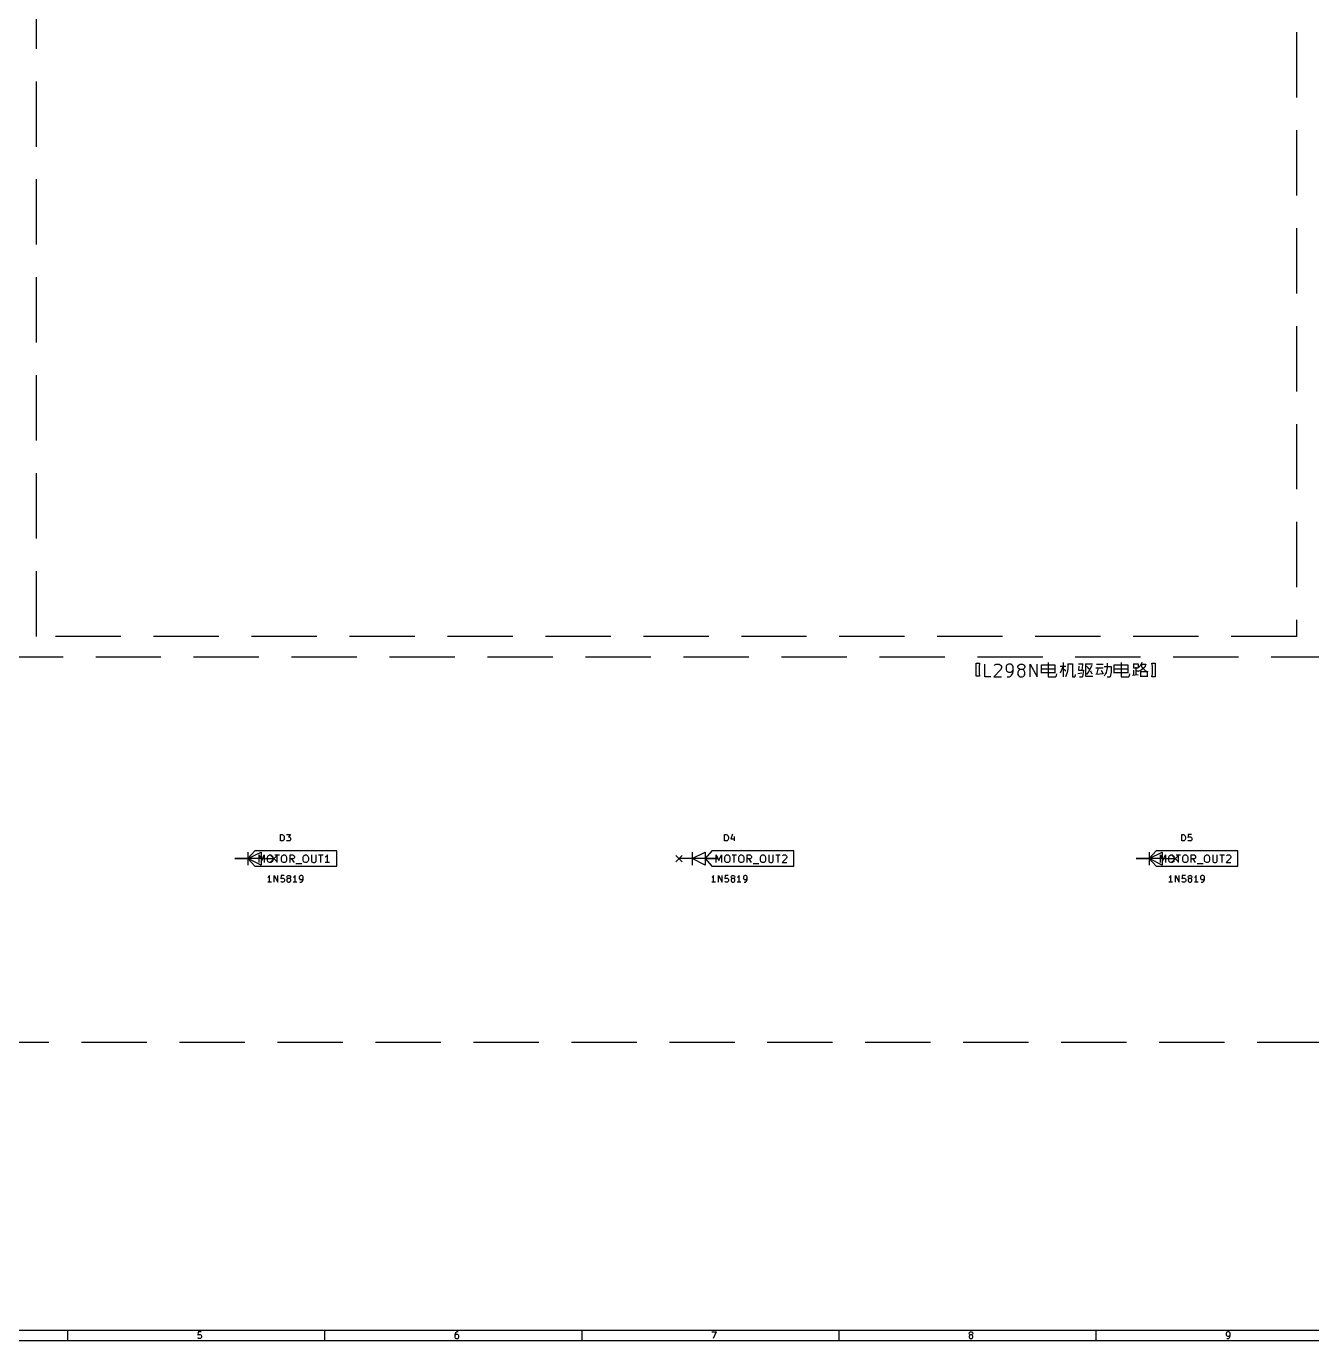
# Model space of a CAD drawing. Extents: x 0.4 to 37.4, y -23 to -0.4.
# Drawn here: x 7.95 to 17.79, y -22.99 to -12.93 of the extents above; entities that cross this region are included whole.
import ezdxf

# ---------------------------------------------------------------- set-up
doc = ezdxf.new("R2010")
doc.units = 0
doc.header["$MEASUREMENT"] = 0
doc.linetypes.add('DASHED', pattern=[0.75, 0.5, -0.25])
for name, color, linetype in [('BLUE2', 5, 'CONTINUOUS'), ('BLUE3', 171, 'CONTINUOUS'), ('CYAN2', 4, 'CONTINUOUS'), ('GREEN3', 91, 'CONTINUOUS'), ('RED2', 1, 'CONTINUOUS')]:
    doc.layers.add(name, color=color, linetype=linetype)

msp = doc.modelspace()

# ---------------------------------------------------------------- linework, layer by layer
at = {"layer": 'BLUE2', "linetype": 'CONTINUOUS'}
for p, q in [((9.826, -19.276), (9.874, -19.324)), ((9.874, -19.276), (9.826, -19.324)), ((12.926, -19.276), (12.974, -19.324)), ((12.974, -19.276), (12.926, -19.324)), ((16.726, -19.276), (16.774, -19.324)), ((16.774, -19.276), (16.726, -19.324))]:
    msp.add_line(p, q, dxfattribs=at)
at = {"layer": 'BLUE3', "linetype": 'DASHED'}
for p, q in [((8.031, -17.598), (8.031, -5.472)), ((17.677, -5.472), (17.677, -17.598)), ((17.677, -17.598), (8.031, -17.598)), ((0.984, -17.756), (32.126, -17.756)), ((32.126, -20.709), (0.984, -20.709))]:
    msp.add_line(p, q, dxfattribs=at)
at = {"layer": 'BLUE3', "linetype": 'CONTINUOUS'}
for p, q in [((15.224, -17.803), (15.251, -17.803)), ((15.224, -17.902), (15.224, -17.803)), ((15.251, -17.803), (15.247, -17.826)), ((15.292, -17.907), (15.292, -17.812)), ((15.364, -17.821), (15.368, -17.817)), ((15.368, -17.817), (15.377, -17.812)), ((15.377, -17.812), (15.4, -17.812)), ((15.4, -17.812), (15.409, -17.817)), ((15.409, -17.817), (15.413, -17.821)), ((15.463, -17.817), (15.458, -17.821)), ((15.472, -17.812), (15.463, -17.817)), ((15.49, -17.812), (15.472, -17.812)), ((15.499, -17.817), (15.49, -17.812)), ((15.503, -17.821), (15.499, -17.817)), ((15.548, -17.821), (15.553, -17.817)), ((15.553, -17.817), (15.562, -17.812)), ((15.562, -17.812), (15.58, -17.812)), ((15.58, -17.812), (15.589, -17.817)), ((15.589, -17.817), (15.593, -17.821)), ((15.638, -17.907), (15.638, -17.812)), ((15.638, -17.812), (15.692, -17.907)), ((15.692, -17.907), (15.692, -17.812)), ((15.724, -17.88), (15.724, -17.817)), ((15.724, -17.817), (15.827, -17.817)), ((15.777, -17.799), (15.777, -17.907)), ((15.827, -17.817), (15.827, -17.88)), ((15.89, -17.799), (15.89, -17.907)), ((15.926, -17.808), (15.962, -17.808)), ((15.926, -17.808), (15.926, -17.848)), ((15.962, -17.808), (15.962, -17.907)), ((16.007, -17.808), (16.043, -17.808)), ((16.038, -17.817), (16.034, -17.857)), ((16.061, -17.808), (16.061, -17.902)), ((16.061, -17.808), (16.115, -17.808)), ((16.146, -17.812), (16.196, -17.812)), ((16.227, -17.803), (16.227, -17.839)), ((16.281, -17.88), (16.281, -17.817)), ((16.281, -17.817), (16.385, -17.817)), ((16.335, -17.799), (16.335, -17.907)), ((16.385, -17.817), (16.385, -17.88)), ((16.43, -17.808), (16.43, -17.839)), ((16.43, -17.808), (16.466, -17.808)), ((16.466, -17.808), (16.466, -17.839)), ((16.493, -17.799), (16.484, -17.821)), ((16.488, -17.812), (16.524, -17.812)), ((16.488, -17.817), (16.493, -17.835)), ((16.524, -17.812), (16.515, -17.835)), ((16.569, -17.803), (16.596, -17.803)), ((16.574, -17.826), (16.569, -17.803)), ((16.596, -17.803), (16.596, -17.907)), ((15.251, -17.902), (15.224, -17.902)), ((15.247, -17.826), (15.247, -17.853)), ((15.247, -17.853), (15.247, -17.88)), ((15.247, -17.88), (15.251, -17.902)), ((15.337, -17.907), (15.292, -17.907)), ((15.413, -17.853), (15.359, -17.907)), ((15.359, -17.907), (15.418, -17.907)), ((15.413, -17.821), (15.418, -17.83)), ((15.418, -17.839), (15.413, -17.853)), ((15.418, -17.83), (15.418, -17.839)), ((15.458, -17.821), (15.454, -17.83)), ((15.454, -17.83), (15.454, -17.853)), ((15.454, -17.853), (15.458, -17.862)), ((15.458, -17.862), (15.463, -17.866)), ((15.463, -17.866), (15.472, -17.871)), ((15.463, -17.907), (15.481, -17.907)), ((15.472, -17.871), (15.49, -17.871)), ((15.481, -17.907), (15.49, -17.902)), ((15.49, -17.871), (15.499, -17.866)), ((15.49, -17.902), (15.494, -17.898)), ((15.494, -17.898), (15.503, -17.884)), ((15.499, -17.866), (15.503, -17.862)), ((15.508, -17.83), (15.503, -17.821)), ((15.503, -17.862), (15.508, -17.853)), ((15.503, -17.884), (15.508, -17.866)), ((15.508, -17.866), (15.508, -17.83)), ((15.544, -17.83), (15.548, -17.821)), ((15.544, -17.835), (15.544, -17.83)), ((15.548, -17.844), (15.544, -17.835)), ((15.548, -17.862), (15.544, -17.871)), ((15.544, -17.871), (15.544, -17.889)), ((15.544, -17.889), (15.548, -17.898)), ((15.553, -17.848), (15.548, -17.844)), ((15.553, -17.857), (15.548, -17.862)), ((15.548, -17.898), (15.553, -17.902)), ((15.562, -17.853), (15.553, -17.848)), ((15.562, -17.853), (15.553, -17.857)), ((15.553, -17.902), (15.562, -17.907)), ((15.58, -17.853), (15.562, -17.853)), ((15.562, -17.907), (15.58, -17.907)), ((15.589, -17.848), (15.58, -17.853)), ((15.589, -17.857), (15.58, -17.853)), ((15.58, -17.907), (15.589, -17.902)), ((15.593, -17.844), (15.589, -17.848)), ((15.593, -17.862), (15.589, -17.857)), ((15.589, -17.902), (15.593, -17.898)), ((15.593, -17.821), (15.598, -17.83)), ((15.598, -17.835), (15.593, -17.844)), ((15.598, -17.871), (15.593, -17.862)), ((15.593, -17.898), (15.598, -17.889)), ((15.598, -17.83), (15.598, -17.835)), ((15.598, -17.889), (15.598, -17.871)), ((15.724, -17.848), (15.827, -17.848)), ((15.724, -17.875), (15.827, -17.875)), ((15.777, -17.907), (15.836, -17.907)), ((15.84, -17.884), (15.836, -17.907)), ((15.867, -17.826), (15.912, -17.826)), ((15.89, -17.826), (15.867, -17.88)), ((15.89, -17.844), (15.912, -17.862)), ((15.921, -17.875), (15.908, -17.907)), ((15.926, -17.848), (15.921, -17.875)), ((15.962, -17.907), (15.98, -17.907)), ((15.984, -17.889), (15.98, -17.907)), ((16.034, -17.88), (16.002, -17.884)), ((16.011, -17.826), (16.007, -17.857)), ((16.007, -17.857), (16.047, -17.857)), ((16.016, -17.907), (16.038, -17.907)), ((16.047, -17.857), (16.038, -17.907)), ((16.061, -17.902), (16.119, -17.902)), ((16.07, -17.826), (16.088, -17.844)), ((16.083, -17.871), (16.07, -17.889)), ((16.079, -17.839), (16.092, -17.853)), ((16.11, -17.821), (16.083, -17.875)), ((16.101, -17.862), (16.11, -17.884)), ((16.142, -17.839), (16.196, -17.839)), ((16.196, -17.884), (16.142, -17.889)), ((16.16, -17.839), (16.146, -17.889)), ((16.182, -17.857), (16.196, -17.884)), ((16.205, -17.83), (16.259, -17.83)), ((16.223, -17.866), (16.205, -17.902)), ((16.227, -17.839), (16.218, -17.884)), ((16.227, -17.907), (16.25, -17.907)), ((16.259, -17.871), (16.25, -17.907)), ((16.259, -17.83), (16.259, -17.871)), ((16.281, -17.848), (16.385, -17.848)), ((16.281, -17.875), (16.385, -17.875)), ((16.335, -17.907), (16.394, -17.907)), ((16.398, -17.884), (16.394, -17.907)), ((16.466, -17.893), (16.421, -17.898)), ((16.43, -17.839), (16.466, -17.839)), ((16.43, -17.857), (16.43, -17.898)), ((16.448, -17.835), (16.448, -17.893)), ((16.448, -17.862), (16.466, -17.862)), ((16.488, -17.857), (16.466, -17.866)), ((16.484, -17.821), (16.47, -17.835)), ((16.484, -17.866), (16.484, -17.907)), ((16.484, -17.866), (16.533, -17.866)), ((16.484, -17.902), (16.533, -17.902)), ((16.515, -17.835), (16.488, -17.857)), ((16.493, -17.835), (16.52, -17.862)), ((16.52, -17.862), (16.538, -17.866)), ((16.533, -17.866), (16.533, -17.907)), ((16.569, -17.907), (16.574, -17.884)), ((16.596, -17.907), (16.569, -17.907)), ((16.574, -17.884), (16.574, -17.826))]:
    msp.add_line(p, q, dxfattribs=at)
at = {"layer": 'CYAN2', "linetype": 'CONTINUOUS'}
for p, q in [((9.899, -19.165), (9.899, -19.115)), ((9.899, -19.115), (9.911, -19.115)), ((9.911, -19.115), (9.918, -19.118)), ((9.918, -19.118), (9.923, -19.122)), ((9.923, -19.122), (9.926, -19.127)), ((9.945, -19.115), (9.976, -19.115)), ((9.976, -19.115), (9.959, -19.134)), ((13.299, -19.165), (13.299, -19.115)), ((13.299, -19.115), (13.311, -19.115)), ((13.311, -19.115), (13.318, -19.118)), ((13.318, -19.118), (13.323, -19.122)), ((13.323, -19.122), (13.326, -19.127)), ((13.359, -19.113), (13.347, -19.149)), ((16.799, -19.165), (16.799, -19.115)), ((16.799, -19.115), (16.811, -19.115)), ((16.811, -19.115), (16.818, -19.118)), ((16.818, -19.118), (16.823, -19.122)), ((16.823, -19.122), (16.826, -19.127)), ((16.849, -19.115), (16.847, -19.139)), ((16.873, -19.115), (16.849, -19.115)), ((9.911, -19.165), (9.899, -19.165)), ((9.918, -19.163), (9.911, -19.165)), ((9.923, -19.158), (9.918, -19.163)), ((9.926, -19.153), (9.923, -19.158)), ((9.926, -19.127), (9.928, -19.137)), ((9.928, -19.144), (9.926, -19.153)), ((9.928, -19.137), (9.928, -19.144)), ((9.947, -19.163), (9.945, -19.161)), ((9.952, -19.165), (9.947, -19.163)), ((9.966, -19.165), (9.952, -19.165)), ((9.959, -19.134), (9.966, -19.134)), ((9.966, -19.134), (9.971, -19.137)), ((9.971, -19.163), (9.966, -19.165)), ((9.971, -19.137), (9.973, -19.139)), ((9.973, -19.161), (9.971, -19.163)), ((9.973, -19.139), (9.976, -19.144)), ((9.976, -19.156), (9.973, -19.161)), ((9.976, -19.144), (9.976, -19.156)), ((13.311, -19.165), (13.299, -19.165)), ((13.318, -19.163), (13.311, -19.165)), ((13.323, -19.158), (13.318, -19.163)), ((13.326, -19.153), (13.323, -19.158)), ((13.326, -19.127), (13.328, -19.137)), ((13.328, -19.144), (13.326, -19.153)), ((13.328, -19.137), (13.328, -19.144)), ((13.347, -19.149), (13.378, -19.149)), ((13.371, -19.132), (13.371, -19.165)), ((16.811, -19.165), (16.799, -19.165)), ((16.818, -19.163), (16.811, -19.165)), ((16.823, -19.158), (16.818, -19.163)), ((16.826, -19.153), (16.823, -19.158)), ((16.826, -19.127), (16.828, -19.137)), ((16.828, -19.144), (16.826, -19.153)), ((16.828, -19.137), (16.828, -19.144)), ((16.847, -19.139), (16.849, -19.137)), ((16.849, -19.163), (16.847, -19.161)), ((16.849, -19.137), (16.854, -19.134)), ((16.854, -19.165), (16.849, -19.163)), ((16.854, -19.134), (16.866, -19.134)), ((16.866, -19.165), (16.854, -19.165)), ((16.866, -19.134), (16.871, -19.137)), ((16.871, -19.163), (16.866, -19.165)), ((16.871, -19.137), (16.873, -19.139)), ((16.873, -19.161), (16.871, -19.163)), ((16.873, -19.139), (16.876, -19.144)), ((16.876, -19.156), (16.873, -19.161)), ((16.876, -19.144), (16.876, -19.156)), ((9.805, -19.442), (9.801, -19.445)), ((9.829, -19.48), (9.801, -19.48)), ((9.81, -19.437), (9.805, -19.442)), ((9.815, -19.43), (9.81, -19.437)), ((9.815, -19.48), (9.815, -19.43)), ((9.851, -19.48), (9.851, -19.43)), ((9.851, -19.43), (9.879, -19.48)), ((9.879, -19.48), (9.879, -19.43)), ((9.903, -19.43), (9.901, -19.454)), ((9.901, -19.454), (9.903, -19.452)), ((9.903, -19.478), (9.901, -19.476)), ((9.927, -19.43), (9.903, -19.43)), ((9.903, -19.452), (9.908, -19.449)), ((9.908, -19.48), (9.903, -19.478)), ((9.908, -19.449), (9.92, -19.449)), ((9.92, -19.48), (9.908, -19.48)), ((9.92, -19.449), (9.924, -19.452)), ((9.924, -19.478), (9.92, -19.48)), ((9.924, -19.452), (9.927, -19.454)), ((9.927, -19.476), (9.924, -19.478)), ((9.927, -19.454), (9.929, -19.459)), ((9.929, -19.471), (9.927, -19.476)), ((9.929, -19.459), (9.929, -19.471)), ((9.948, -19.44), (9.951, -19.435)), ((9.948, -19.442), (9.948, -19.44)), ((9.951, -19.447), (9.948, -19.442)), ((9.951, -19.456), (9.948, -19.461)), ((9.948, -19.461), (9.948, -19.471)), ((9.948, -19.471), (9.951, -19.476)), ((9.951, -19.435), (9.953, -19.433)), ((9.953, -19.449), (9.951, -19.447)), ((9.953, -19.454), (9.951, -19.456)), ((9.951, -19.476), (9.953, -19.478)), ((9.953, -19.433), (9.958, -19.43)), ((9.958, -19.452), (9.953, -19.449)), ((9.958, -19.452), (9.953, -19.454)), ((9.953, -19.478), (9.958, -19.48)), ((9.958, -19.43), (9.967, -19.43)), ((9.967, -19.452), (9.958, -19.452)), ((9.958, -19.48), (9.967, -19.48)), ((9.967, -19.43), (9.972, -19.433)), ((9.972, -19.449), (9.967, -19.452)), ((9.972, -19.454), (9.967, -19.452)), ((9.967, -19.48), (9.972, -19.478)), ((9.972, -19.433), (9.974, -19.435)), ((9.974, -19.447), (9.972, -19.449)), ((9.974, -19.456), (9.972, -19.454)), ((9.972, -19.478), (9.974, -19.476)), ((9.974, -19.435), (9.977, -19.44)), ((9.977, -19.442), (9.974, -19.447)), ((9.977, -19.461), (9.974, -19.456)), ((9.974, -19.476), (9.977, -19.471)), ((9.977, -19.44), (9.977, -19.442)), ((9.977, -19.471), (9.977, -19.461)), ((10.001, -19.442), (9.996, -19.445)), ((10.024, -19.48), (9.996, -19.48)), ((10.005, -19.437), (10.001, -19.442)), ((10.01, -19.43), (10.005, -19.437)), ((10.01, -19.48), (10.01, -19.43)), ((10.046, -19.435), (10.043, -19.44)), ((10.043, -19.44), (10.043, -19.452)), ((10.043, -19.452), (10.046, -19.456)), ((10.048, -19.433), (10.046, -19.435)), ((10.046, -19.456), (10.048, -19.459)), ((10.053, -19.43), (10.048, -19.433)), ((10.048, -19.459), (10.053, -19.461)), ((10.048, -19.48), (10.058, -19.48)), ((10.062, -19.43), (10.053, -19.43)), ((10.053, -19.461), (10.062, -19.461)), ((10.058, -19.48), (10.062, -19.478)), ((10.067, -19.433), (10.062, -19.43)), ((10.062, -19.461), (10.067, -19.459)), ((10.062, -19.478), (10.065, -19.476)), ((10.065, -19.476), (10.07, -19.468)), ((10.07, -19.435), (10.067, -19.433)), ((10.067, -19.459), (10.07, -19.456)), ((10.072, -19.44), (10.07, -19.435)), ((10.07, -19.456), (10.072, -19.452)), ((10.07, -19.468), (10.072, -19.459)), ((10.072, -19.459), (10.072, -19.44)), ((13.205, -19.442), (13.201, -19.445)), ((13.229, -19.48), (13.201, -19.48)), ((13.21, -19.437), (13.205, -19.442)), ((13.215, -19.43), (13.21, -19.437)), ((13.215, -19.48), (13.215, -19.43)), ((13.251, -19.48), (13.251, -19.43)), ((13.251, -19.43), (13.279, -19.48)), ((13.279, -19.48), (13.279, -19.43)), ((13.303, -19.43), (13.301, -19.454)), ((13.301, -19.454), (13.303, -19.452)), ((13.303, -19.478), (13.301, -19.476)), ((13.327, -19.43), (13.303, -19.43)), ((13.303, -19.452), (13.308, -19.449)), ((13.308, -19.48), (13.303, -19.478)), ((13.308, -19.449), (13.32, -19.449)), ((13.32, -19.48), (13.308, -19.48)), ((13.32, -19.449), (13.324, -19.452)), ((13.324, -19.478), (13.32, -19.48)), ((13.324, -19.452), (13.327, -19.454)), ((13.327, -19.476), (13.324, -19.478)), ((13.327, -19.454), (13.329, -19.459)), ((13.329, -19.471), (13.327, -19.476)), ((13.329, -19.459), (13.329, -19.471)), ((13.348, -19.44), (13.351, -19.435)), ((13.348, -19.442), (13.348, -19.44)), ((13.351, -19.447), (13.348, -19.442)), ((13.351, -19.456), (13.348, -19.461)), ((13.348, -19.461), (13.348, -19.471)), ((13.348, -19.471), (13.351, -19.476)), ((13.351, -19.435), (13.353, -19.433)), ((13.353, -19.449), (13.351, -19.447)), ((13.353, -19.454), (13.351, -19.456)), ((13.351, -19.476), (13.353, -19.478)), ((13.353, -19.433), (13.358, -19.43)), ((13.358, -19.452), (13.353, -19.449)), ((13.358, -19.452), (13.353, -19.454)), ((13.353, -19.478), (13.358, -19.48)), ((13.358, -19.43), (13.367, -19.43)), ((13.367, -19.452), (13.358, -19.452)), ((13.358, -19.48), (13.367, -19.48)), ((13.367, -19.43), (13.372, -19.433)), ((13.372, -19.449), (13.367, -19.452)), ((13.372, -19.454), (13.367, -19.452)), ((13.367, -19.48), (13.372, -19.478)), ((13.372, -19.433), (13.374, -19.435)), ((13.374, -19.447), (13.372, -19.449)), ((13.374, -19.456), (13.372, -19.454)), ((13.372, -19.478), (13.374, -19.476)), ((13.374, -19.435), (13.377, -19.44)), ((13.377, -19.442), (13.374, -19.447)), ((13.377, -19.461), (13.374, -19.456)), ((13.374, -19.476), (13.377, -19.471)), ((13.377, -19.44), (13.377, -19.442)), ((13.377, -19.471), (13.377, -19.461)), ((13.401, -19.442), (13.396, -19.445)), ((13.424, -19.48), (13.396, -19.48)), ((13.405, -19.437), (13.401, -19.442)), ((13.41, -19.43), (13.405, -19.437)), ((13.41, -19.48), (13.41, -19.43)), ((13.446, -19.435), (13.443, -19.44)), ((13.443, -19.44), (13.443, -19.452)), ((13.443, -19.452), (13.446, -19.456)), ((13.448, -19.433), (13.446, -19.435)), ((13.446, -19.456), (13.448, -19.459)), ((13.453, -19.43), (13.448, -19.433)), ((13.448, -19.459), (13.453, -19.461)), ((13.448, -19.48), (13.458, -19.48)), ((13.462, -19.43), (13.453, -19.43)), ((13.453, -19.461), (13.462, -19.461)), ((13.458, -19.48), (13.462, -19.478)), ((13.467, -19.433), (13.462, -19.43)), ((13.462, -19.461), (13.467, -19.459)), ((13.462, -19.478), (13.465, -19.476)), ((13.465, -19.476), (13.47, -19.468)), ((13.47, -19.435), (13.467, -19.433)), ((13.467, -19.459), (13.47, -19.456)), ((13.472, -19.44), (13.47, -19.435)), ((13.47, -19.456), (13.472, -19.452)), ((13.47, -19.468), (13.472, -19.459)), ((13.472, -19.459), (13.472, -19.44)), ((16.705, -19.442), (16.701, -19.445)), ((16.729, -19.48), (16.701, -19.48)), ((16.71, -19.437), (16.705, -19.442)), ((16.715, -19.43), (16.71, -19.437)), ((16.715, -19.48), (16.715, -19.43)), ((16.751, -19.48), (16.751, -19.43)), ((16.751, -19.43), (16.779, -19.48)), ((16.779, -19.48), (16.779, -19.43)), ((16.803, -19.43), (16.801, -19.454)), ((16.801, -19.454), (16.803, -19.452)), ((16.803, -19.478), (16.801, -19.476)), ((16.827, -19.43), (16.803, -19.43)), ((16.803, -19.452), (16.808, -19.449)), ((16.808, -19.48), (16.803, -19.478)), ((16.808, -19.449), (16.82, -19.449)), ((16.82, -19.48), (16.808, -19.48)), ((16.82, -19.449), (16.824, -19.452)), ((16.824, -19.478), (16.82, -19.48)), ((16.824, -19.452), (16.827, -19.454)), ((16.827, -19.476), (16.824, -19.478)), ((16.827, -19.454), (16.829, -19.459)), ((16.829, -19.471), (16.827, -19.476)), ((16.829, -19.459), (16.829, -19.471)), ((16.848, -19.44), (16.851, -19.435)), ((16.848, -19.442), (16.848, -19.44)), ((16.851, -19.447), (16.848, -19.442)), ((16.851, -19.456), (16.848, -19.461)), ((16.848, -19.461), (16.848, -19.471)), ((16.848, -19.471), (16.851, -19.476)), ((16.851, -19.435), (16.853, -19.433)), ((16.853, -19.449), (16.851, -19.447)), ((16.853, -19.454), (16.851, -19.456)), ((16.851, -19.476), (16.853, -19.478)), ((16.853, -19.433), (16.858, -19.43)), ((16.858, -19.452), (16.853, -19.449)), ((16.858, -19.452), (16.853, -19.454)), ((16.853, -19.478), (16.858, -19.48)), ((16.858, -19.43), (16.867, -19.43)), ((16.867, -19.452), (16.858, -19.452)), ((16.858, -19.48), (16.867, -19.48)), ((16.867, -19.43), (16.872, -19.433)), ((16.872, -19.449), (16.867, -19.452)), ((16.872, -19.454), (16.867, -19.452)), ((16.867, -19.48), (16.872, -19.478)), ((16.872, -19.433), (16.874, -19.435)), ((16.874, -19.447), (16.872, -19.449)), ((16.874, -19.456), (16.872, -19.454)), ((16.872, -19.478), (16.874, -19.476)), ((16.874, -19.435), (16.877, -19.44)), ((16.877, -19.442), (16.874, -19.447)), ((16.877, -19.461), (16.874, -19.456)), ((16.874, -19.476), (16.877, -19.471)), ((16.877, -19.44), (16.877, -19.442)), ((16.877, -19.471), (16.877, -19.461)), ((16.901, -19.442), (16.896, -19.445)), ((16.924, -19.48), (16.896, -19.48)), ((16.905, -19.437), (16.901, -19.442)), ((16.91, -19.43), (16.905, -19.437)), ((16.91, -19.48), (16.91, -19.43)), ((16.946, -19.435), (16.943, -19.44)), ((16.943, -19.44), (16.943, -19.452)), ((16.943, -19.452), (16.946, -19.456)), ((16.948, -19.433), (16.946, -19.435)), ((16.946, -19.456), (16.948, -19.459)), ((16.953, -19.43), (16.948, -19.433)), ((16.948, -19.459), (16.953, -19.461)), ((16.948, -19.48), (16.958, -19.48)), ((16.962, -19.43), (16.953, -19.43)), ((16.953, -19.461), (16.962, -19.461)), ((16.958, -19.48), (16.962, -19.478)), ((16.967, -19.433), (16.962, -19.43)), ((16.962, -19.461), (16.967, -19.459)), ((16.962, -19.478), (16.965, -19.476)), ((16.965, -19.476), (16.97, -19.468)), ((16.97, -19.435), (16.967, -19.433)), ((16.967, -19.459), (16.97, -19.456)), ((16.972, -19.44), (16.97, -19.435)), ((16.97, -19.456), (16.972, -19.452)), ((16.97, -19.468), (16.972, -19.459)), ((16.972, -19.459), (16.972, -19.44))]:
    msp.add_line(p, q, dxfattribs=at)
at = {"layer": 'GREEN3', "linetype": 'CONTINUOUS'}
for p, q in [((9.55, -19.3), (9.65, -19.3)), ((13.25, -19.3), (13.15, -19.3)), ((16.45, -19.3), (16.55, -19.3))]:
    msp.add_line(p, q, dxfattribs=at)
at = {"layer": 'RED2', "linetype": 'CONTINUOUS'}
for p, q in [((9.65, -19.3), (9.55, -19.3)), ((9.702, -19.241), (9.65, -19.3)), ((9.65, -19.25), (9.65, -19.35)), ((9.65, -19.3), (9.75, -19.25)), ((9.75, -19.35), (9.65, -19.3)), ((9.75, -19.3), (9.65, -19.3)), ((9.65, -19.3), (9.702, -19.359)), ((10.329, -19.241), (9.702, -19.241)), ((9.735, -19.331), (9.735, -19.272)), ((9.735, -19.272), (9.755, -19.314)), ((9.75, -19.25), (9.75, -19.35)), ((9.75, -19.3), (9.85, -19.3)), ((9.755, -19.314), (9.775, -19.272)), ((9.775, -19.272), (9.775, -19.331)), ((9.8, -19.292), (9.803, -19.281)), ((9.8, -19.311), (9.8, -19.292)), ((9.803, -19.323), (9.8, -19.311)), ((9.803, -19.281), (9.808, -19.275)), ((9.808, -19.328), (9.803, -19.323)), ((9.808, -19.275), (9.814, -19.272)), ((9.814, -19.272), (9.825, -19.272)), ((9.825, -19.272), (9.831, -19.275)), ((9.831, -19.275), (9.837, -19.281)), ((9.837, -19.323), (9.831, -19.328)), ((9.837, -19.281), (9.839, -19.292)), ((9.839, -19.311), (9.837, -19.323)), ((9.839, -19.292), (9.839, -19.311)), ((9.856, -19.272), (9.89, -19.272)), ((9.873, -19.331), (9.873, -19.272)), ((9.907, -19.292), (9.91, -19.281)), ((9.907, -19.311), (9.907, -19.292)), ((9.91, -19.323), (9.907, -19.311)), ((9.91, -19.281), (9.915, -19.275)), ((9.915, -19.328), (9.91, -19.323)), ((9.915, -19.275), (9.921, -19.272)), ((9.921, -19.272), (9.932, -19.272)), ((9.932, -19.272), (9.938, -19.275)), ((9.938, -19.275), (9.943, -19.281)), ((9.943, -19.323), (9.938, -19.328)), ((9.943, -19.281), (9.946, -19.292)), ((9.946, -19.311), (9.943, -19.323)), ((9.946, -19.292), (9.946, -19.311)), ((9.972, -19.331), (9.972, -19.272)), ((9.972, -19.272), (9.994, -19.272)), ((9.994, -19.303), (9.972, -19.303)), ((10.005, -19.331), (9.986, -19.303)), ((9.994, -19.272), (10, -19.275)), ((10, -19.3), (9.994, -19.303)), ((10, -19.275), (10.003, -19.278)), ((10.003, -19.297), (10, -19.3)), ((10.003, -19.278), (10.005, -19.283)), ((10.005, -19.292), (10.003, -19.297)), ((10.005, -19.283), (10.005, -19.292)), ((10.073, -19.292), (10.076, -19.281)), ((10.073, -19.311), (10.073, -19.292)), ((10.076, -19.323), (10.073, -19.311)), ((10.076, -19.281), (10.081, -19.275)), ((10.081, -19.328), (10.076, -19.323)), ((10.081, -19.275), (10.087, -19.272)), ((10.087, -19.272), (10.098, -19.272)), ((10.098, -19.272), (10.104, -19.275)), ((10.104, -19.275), (10.109, -19.281)), ((10.109, -19.323), (10.104, -19.328)), ((10.109, -19.281), (10.112, -19.292)), ((10.112, -19.311), (10.109, -19.323)), ((10.112, -19.292), (10.112, -19.311)), ((10.137, -19.272), (10.137, -19.32)), ((10.137, -19.32), (10.14, -19.326)), ((10.14, -19.326), (10.143, -19.328)), ((10.166, -19.328), (10.168, -19.326)), ((10.168, -19.326), (10.171, -19.32)), ((10.171, -19.32), (10.171, -19.272)), ((10.191, -19.272), (10.225, -19.272)), ((10.208, -19.331), (10.208, -19.272)), ((10.247, -19.286), (10.242, -19.289)), ((10.253, -19.281), (10.247, -19.286)), ((10.258, -19.272), (10.253, -19.281)), ((10.258, -19.331), (10.258, -19.272)), ((10.329, -19.3), (10.329, -19.241)), ((10.329, -19.359), (10.329, -19.3)), ((13.05, -19.3), (12.95, -19.3)), ((13.05, -19.25), (13.05, -19.35)), ((13.05, -19.3), (13.15, -19.25)), ((13.15, -19.35), (13.05, -19.3)), ((13.15, -19.3), (13.05, -19.3)), ((13.202, -19.241), (13.15, -19.3)), ((13.15, -19.25), (13.15, -19.35)), ((13.15, -19.3), (13.25, -19.3)), ((13.15, -19.3), (13.202, -19.359)), ((13.829, -19.241), (13.202, -19.241)), ((13.235, -19.331), (13.235, -19.272)), ((13.235, -19.272), (13.255, -19.314)), ((13.255, -19.314), (13.275, -19.272)), ((13.275, -19.272), (13.275, -19.331)), ((13.3, -19.292), (13.303, -19.281)), ((13.3, -19.311), (13.3, -19.292)), ((13.303, -19.323), (13.3, -19.311)), ((13.303, -19.281), (13.308, -19.275)), ((13.308, -19.328), (13.303, -19.323)), ((13.308, -19.275), (13.314, -19.272)), ((13.314, -19.272), (13.325, -19.272)), ((13.325, -19.272), (13.331, -19.275)), ((13.331, -19.275), (13.337, -19.281)), ((13.337, -19.323), (13.331, -19.328)), ((13.337, -19.281), (13.339, -19.292)), ((13.339, -19.311), (13.337, -19.323)), ((13.339, -19.292), (13.339, -19.311)), ((13.356, -19.272), (13.39, -19.272)), ((13.373, -19.331), (13.373, -19.272)), ((13.407, -19.292), (13.41, -19.281)), ((13.407, -19.311), (13.407, -19.292)), ((13.41, -19.323), (13.407, -19.311)), ((13.41, -19.281), (13.415, -19.275)), ((13.415, -19.328), (13.41, -19.323)), ((13.415, -19.275), (13.421, -19.272)), ((13.421, -19.272), (13.432, -19.272)), ((13.432, -19.272), (13.438, -19.275)), ((13.438, -19.275), (13.443, -19.281)), ((13.443, -19.323), (13.438, -19.328)), ((13.443, -19.281), (13.446, -19.292)), ((13.446, -19.311), (13.443, -19.323)), ((13.446, -19.292), (13.446, -19.311)), ((13.472, -19.331), (13.472, -19.272)), ((13.472, -19.272), (13.494, -19.272)), ((13.494, -19.303), (13.472, -19.303)), ((13.505, -19.331), (13.486, -19.303)), ((13.494, -19.272), (13.5, -19.275)), ((13.5, -19.3), (13.494, -19.303)), ((13.5, -19.275), (13.503, -19.278)), ((13.503, -19.297), (13.5, -19.3)), ((13.503, -19.278), (13.505, -19.283)), ((13.505, -19.292), (13.503, -19.297)), ((13.505, -19.283), (13.505, -19.292)), ((13.573, -19.292), (13.576, -19.281)), ((13.573, -19.311), (13.573, -19.292)), ((13.576, -19.323), (13.573, -19.311)), ((13.576, -19.281), (13.581, -19.275)), ((13.581, -19.328), (13.576, -19.323)), ((13.581, -19.275), (13.587, -19.272)), ((13.587, -19.272), (13.598, -19.272)), ((13.598, -19.272), (13.604, -19.275)), ((13.604, -19.275), (13.609, -19.281)), ((13.609, -19.323), (13.604, -19.328)), ((13.609, -19.281), (13.612, -19.292)), ((13.612, -19.311), (13.609, -19.323)), ((13.612, -19.292), (13.612, -19.311)), ((13.637, -19.272), (13.637, -19.32)), ((13.637, -19.32), (13.64, -19.326)), ((13.64, -19.326), (13.643, -19.328)), ((13.666, -19.328), (13.668, -19.326)), ((13.668, -19.326), (13.671, -19.32)), ((13.671, -19.32), (13.671, -19.272)), ((13.691, -19.272), (13.725, -19.272)), ((13.708, -19.331), (13.708, -19.272)), ((13.772, -19.297), (13.739, -19.331)), ((13.742, -19.278), (13.744, -19.275)), ((13.744, -19.275), (13.75, -19.272)), ((13.75, -19.272), (13.764, -19.272)), ((13.764, -19.272), (13.77, -19.275)), ((13.77, -19.275), (13.772, -19.278)), ((13.772, -19.278), (13.775, -19.283)), ((13.775, -19.289), (13.772, -19.297)), ((13.775, -19.283), (13.775, -19.289)), ((13.829, -19.3), (13.829, -19.241)), ((13.829, -19.359), (13.829, -19.3)), ((16.55, -19.3), (16.45, -19.3)), ((16.602, -19.241), (16.55, -19.3)), ((16.55, -19.25), (16.55, -19.35)), ((16.55, -19.3), (16.65, -19.25)), ((16.65, -19.35), (16.55, -19.3)), ((16.65, -19.3), (16.55, -19.3)), ((16.55, -19.3), (16.602, -19.359)), ((17.229, -19.241), (16.602, -19.241)), ((16.635, -19.331), (16.635, -19.272)), ((16.635, -19.272), (16.655, -19.314)), ((16.65, -19.25), (16.65, -19.35)), ((16.65, -19.3), (16.75, -19.3)), ((16.655, -19.314), (16.675, -19.272)), ((16.675, -19.272), (16.675, -19.331)), ((16.7, -19.292), (16.703, -19.281)), ((16.7, -19.311), (16.7, -19.292)), ((16.703, -19.323), (16.7, -19.311)), ((16.703, -19.281), (16.708, -19.275)), ((16.708, -19.328), (16.703, -19.323)), ((16.708, -19.275), (16.714, -19.272)), ((16.714, -19.272), (16.725, -19.272)), ((16.725, -19.272), (16.731, -19.275)), ((16.731, -19.275), (16.737, -19.281)), ((16.737, -19.323), (16.731, -19.328)), ((16.737, -19.281), (16.739, -19.292)), ((16.739, -19.311), (16.737, -19.323)), ((16.739, -19.292), (16.739, -19.311)), ((16.756, -19.272), (16.79, -19.272)), ((16.773, -19.331), (16.773, -19.272)), ((16.807, -19.292), (16.81, -19.281)), ((16.807, -19.311), (16.807, -19.292)), ((16.81, -19.323), (16.807, -19.311)), ((16.81, -19.281), (16.815, -19.275)), ((16.815, -19.328), (16.81, -19.323)), ((16.815, -19.275), (16.821, -19.272)), ((16.821, -19.272), (16.832, -19.272)), ((16.832, -19.272), (16.838, -19.275)), ((16.838, -19.275), (16.843, -19.281)), ((16.843, -19.323), (16.838, -19.328)), ((16.843, -19.281), (16.846, -19.292)), ((16.846, -19.311), (16.843, -19.323)), ((16.846, -19.292), (16.846, -19.311)), ((16.872, -19.331), (16.872, -19.272)), ((16.872, -19.272), (16.894, -19.272)), ((16.894, -19.303), (16.872, -19.303)), ((16.905, -19.331), (16.886, -19.303)), ((16.894, -19.272), (16.9, -19.275)), ((16.9, -19.3), (16.894, -19.303)), ((16.9, -19.275), (16.903, -19.278)), ((16.903, -19.297), (16.9, -19.3)), ((16.903, -19.278), (16.905, -19.283)), ((16.905, -19.292), (16.903, -19.297)), ((16.905, -19.283), (16.905, -19.292)), ((16.973, -19.292), (16.976, -19.281)), ((16.973, -19.311), (16.973, -19.292)), ((16.976, -19.323), (16.973, -19.311)), ((16.976, -19.281), (16.981, -19.275)), ((16.981, -19.328), (16.976, -19.323)), ((16.981, -19.275), (16.987, -19.272)), ((16.987, -19.272), (16.998, -19.272)), ((16.998, -19.272), (17.004, -19.275)), ((17.004, -19.275), (17.009, -19.281)), ((17.009, -19.323), (17.004, -19.328)), ((17.009, -19.281), (17.012, -19.292)), ((17.012, -19.311), (17.009, -19.323)), ((17.012, -19.292), (17.012, -19.311)), ((17.037, -19.272), (17.037, -19.32)), ((17.037, -19.32), (17.04, -19.326)), ((17.04, -19.326), (17.043, -19.328)), ((17.066, -19.328), (17.068, -19.326)), ((17.068, -19.326), (17.071, -19.32)), ((17.071, -19.32), (17.071, -19.272)), ((17.091, -19.272), (17.125, -19.272)), ((17.108, -19.331), (17.108, -19.272)), ((17.172, -19.297), (17.139, -19.331)), ((17.142, -19.278), (17.144, -19.275)), ((17.144, -19.275), (17.15, -19.272)), ((17.15, -19.272), (17.164, -19.272)), ((17.164, -19.272), (17.17, -19.275)), ((17.17, -19.275), (17.172, -19.278)), ((17.172, -19.278), (17.175, -19.283)), ((17.175, -19.289), (17.172, -19.297)), ((17.175, -19.283), (17.175, -19.289)), ((17.229, -19.3), (17.229, -19.241)), ((17.229, -19.359), (17.229, -19.3)), ((9.702, -19.359), (10.329, -19.359)), ((9.814, -19.331), (9.808, -19.328)), ((9.825, -19.331), (9.814, -19.331)), ((9.831, -19.328), (9.825, -19.331)), ((9.921, -19.331), (9.915, -19.328)), ((9.932, -19.331), (9.921, -19.331)), ((9.938, -19.328), (9.932, -19.331)), ((10.017, -19.337), (10.062, -19.337)), ((10.087, -19.331), (10.081, -19.328)), ((10.098, -19.331), (10.087, -19.331)), ((10.104, -19.328), (10.098, -19.331)), ((10.143, -19.328), (10.149, -19.331)), ((10.149, -19.331), (10.16, -19.331)), ((10.16, -19.331), (10.166, -19.328)), ((10.275, -19.331), (10.242, -19.331)), ((13.202, -19.359), (13.829, -19.359)), ((13.314, -19.331), (13.308, -19.328)), ((13.325, -19.331), (13.314, -19.331)), ((13.331, -19.328), (13.325, -19.331)), ((13.421, -19.331), (13.415, -19.328)), ((13.432, -19.331), (13.421, -19.331)), ((13.438, -19.328), (13.432, -19.331)), ((13.517, -19.337), (13.562, -19.337)), ((13.587, -19.331), (13.581, -19.328)), ((13.598, -19.331), (13.587, -19.331)), ((13.604, -19.328), (13.598, -19.331)), ((13.643, -19.328), (13.649, -19.331)), ((13.649, -19.331), (13.66, -19.331)), ((13.66, -19.331), (13.666, -19.328)), ((13.739, -19.331), (13.775, -19.331)), ((16.602, -19.359), (17.229, -19.359)), ((16.714, -19.331), (16.708, -19.328)), ((16.725, -19.331), (16.714, -19.331)), ((16.731, -19.328), (16.725, -19.331)), ((16.821, -19.331), (16.815, -19.328)), ((16.832, -19.331), (16.821, -19.331)), ((16.838, -19.328), (16.832, -19.331)), ((16.917, -19.337), (16.962, -19.337)), ((16.987, -19.331), (16.981, -19.328)), ((16.998, -19.331), (16.987, -19.331)), ((17.004, -19.328), (16.998, -19.331)), ((17.043, -19.328), (17.049, -19.331)), ((17.049, -19.331), (17.06, -19.331)), ((17.06, -19.331), (17.066, -19.328)), ((17.139, -19.331), (17.175, -19.331)), ((32.638, -22.913), (0.472, -22.913)), ((8.268, -22.913), (8.268, -22.992)), ((9.268, -22.925), (9.266, -22.949)), ((9.266, -22.949), (9.268, -22.947)), ((9.292, -22.925), (9.268, -22.925)), ((9.268, -22.947), (9.273, -22.944)), ((9.273, -22.944), (9.285, -22.944)), ((9.285, -22.944), (9.29, -22.947)), ((9.29, -22.947), (9.292, -22.949)), ((9.292, -22.949), (9.295, -22.954)), ((10.236, -22.913), (10.236, -22.992)), ((11.237, -22.937), (11.234, -22.947)), ((11.234, -22.947), (11.234, -22.966)), ((11.237, -22.949), (11.234, -22.954)), ((11.241, -22.93), (11.237, -22.937)), ((11.239, -22.947), (11.237, -22.949)), ((11.244, -22.944), (11.239, -22.947)), ((11.244, -22.927), (11.241, -22.93)), ((11.249, -22.925), (11.244, -22.927)), ((11.254, -22.944), (11.244, -22.944)), ((11.258, -22.925), (11.249, -22.925)), ((11.258, -22.947), (11.254, -22.944)), ((11.261, -22.949), (11.258, -22.947)), ((11.263, -22.954), (11.261, -22.949)), ((12.205, -22.913), (12.205, -22.992)), ((13.2, -22.925), (13.234, -22.925)), ((13.234, -22.925), (13.212, -22.976)), ((14.173, -22.913), (14.173, -22.992)), ((15.171, -22.935), (15.174, -22.93)), ((15.171, -22.937), (15.171, -22.935)), ((15.174, -22.942), (15.171, -22.937)), ((15.174, -22.93), (15.176, -22.927)), ((15.176, -22.944), (15.174, -22.942)), ((15.176, -22.949), (15.174, -22.952)), ((15.176, -22.927), (15.181, -22.925)), ((15.181, -22.947), (15.176, -22.944)), ((15.181, -22.947), (15.176, -22.949)), ((15.181, -22.925), (15.191, -22.925)), ((15.191, -22.947), (15.181, -22.947)), ((15.191, -22.925), (15.195, -22.927)), ((15.195, -22.944), (15.191, -22.947)), ((15.195, -22.949), (15.191, -22.947)), ((15.195, -22.927), (15.198, -22.93)), ((15.198, -22.942), (15.195, -22.944)), ((15.198, -22.952), (15.195, -22.949)), ((15.198, -22.93), (15.2, -22.935)), ((15.2, -22.937), (15.198, -22.942)), ((15.2, -22.935), (15.2, -22.937)), ((16.142, -22.913), (16.142, -22.992)), ((17.142, -22.93), (17.14, -22.935)), ((17.14, -22.935), (17.14, -22.947)), ((17.14, -22.947), (17.142, -22.952)), ((17.144, -22.927), (17.142, -22.93)), ((17.149, -22.925), (17.144, -22.927)), ((17.159, -22.925), (17.149, -22.925)), ((17.164, -22.927), (17.159, -22.925)), ((17.166, -22.93), (17.164, -22.927)), ((17.169, -22.935), (17.166, -22.93)), ((17.166, -22.952), (17.169, -22.947)), ((17.169, -22.954), (17.169, -22.935)), ((32.717, -22.992), (0.394, -22.992)), ((9.268, -22.974), (9.266, -22.971)), ((9.273, -22.976), (9.268, -22.974)), ((9.285, -22.976), (9.273, -22.976)), ((9.29, -22.974), (9.285, -22.976)), ((9.292, -22.971), (9.29, -22.974)), ((9.295, -22.966), (9.292, -22.971)), ((9.295, -22.954), (9.295, -22.966)), ((11.234, -22.966), (11.237, -22.971)), ((11.237, -22.971), (11.239, -22.974)), ((11.239, -22.974), (11.244, -22.976)), ((11.244, -22.976), (11.254, -22.976)), ((11.254, -22.976), (11.258, -22.974)), ((11.258, -22.974), (11.261, -22.971)), ((11.261, -22.971), (11.263, -22.966)), ((11.263, -22.966), (11.263, -22.954)), ((15.174, -22.952), (15.171, -22.957)), ((15.171, -22.957), (15.171, -22.966)), ((15.171, -22.966), (15.174, -22.971)), ((15.174, -22.971), (15.176, -22.974)), ((15.176, -22.974), (15.181, -22.976)), ((15.181, -22.976), (15.191, -22.976)), ((15.191, -22.976), (15.195, -22.974)), ((15.195, -22.974), (15.198, -22.971)), ((15.2, -22.957), (15.198, -22.952)), ((15.198, -22.971), (15.2, -22.966)), ((15.2, -22.966), (15.2, -22.957)), ((17.142, -22.952), (17.144, -22.954)), ((17.144, -22.954), (17.149, -22.957)), ((17.144, -22.976), (17.154, -22.976)), ((17.149, -22.957), (17.159, -22.957)), ((17.154, -22.976), (17.159, -22.974)), ((17.159, -22.957), (17.164, -22.954)), ((17.159, -22.974), (17.162, -22.971)), ((17.162, -22.971), (17.166, -22.964)), ((17.164, -22.954), (17.166, -22.952)), ((17.166, -22.964), (17.169, -22.954))]:
    msp.add_line(p, q, dxfattribs=at)

doc.saveas('drawing.dxf')
